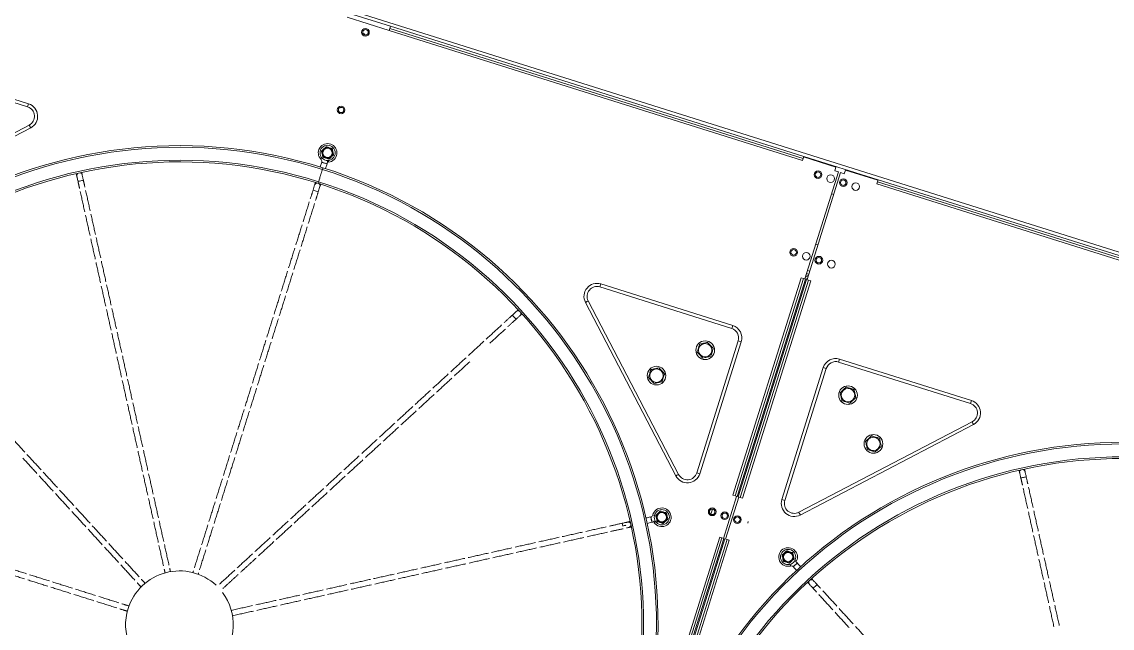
# Model space of a CAD drawing. Header units: metres. Extents: x -17822 to 152406, y -4219 to 19791.
# Drawn here: x 116850.9 to 116950.2, y 6530.3 to 6585.5 of the extents above; entities that cross this region are included whole.
import ezdxf

# ---------------------------------------------------------------- set-up
doc = ezdxf.new("R2010")
doc.units = ezdxf.units.M
doc.header["$LTSCALE"] = 100
doc.header["$MEASUREMENT"] = 0
doc.layers.get('0').update_dxf_attribs({"color": 9, "lineweight": 9})
doc.layers.add('Chiller', color=32, linetype='Continuous', lineweight=9)

# ---------------------------------------------------------------- blocks, each defined once
blk = doc.blocks.new('Chiller')
at = {"layer": 'Chiller', "linetype": 'Continuous'}
for p, q in [((142.038, 194.088), (653.75, 33.229)), ((267.18, 154.015), (270.996, 152.815)), ((267.3, 154.397), (271.116, 153.197)), ((270.996, 152.815), (271.056, 153.006)), ((271.116, 153.197), (271.056, 153.006)), ((271.056, 153.006), (308.691, 141.176)), ((271.116, 153.197), (308.751, 141.366)), ((308.631, 140.985), (270.996, 152.815)), ((226.077, 149.64), (238.083, 145.866)), ((238.168, 146.136), (226.161, 149.91)), ((238.168, 146.136), (238.083, 145.866)), ((238.229, 144.209), (222.449, 135.977)), ((222.58, 135.726), (238.36, 143.958)), ((308.631, 140.985), (308.691, 141.176)), ((308.751, 141.366), (308.691, 141.176)), ((311.692, 140.386), (308.734, 141.315)), ((308.751, 141.366), (315.524, 139.237)), ((264.873, 140.84), (264.734, 140.399)), ((264.866, 139.983), (264.911, 140.126)), ((264.867, 140.822), (265.344, 140.672)), ((264.873, 140.84), (265.35, 140.69)), ((264.928, 140.181), (264.911, 140.126)), ((264.928, 140.181), (264.973, 140.324)), ((265.211, 140.249), (265.35, 140.69)), ((311.692, 140.386), (311.588, 140.055)), ((311.588, 140.055), (311.918, 139.951)), ((312.55, 140.116), (312.447, 139.785)), ((312.55, 140.116), (315.508, 139.186)), ((264.575, 139.058), (264.53, 138.915)), ((264.575, 139.058), (264.62, 139.201)), ((264.633, 139.243), (264.62, 139.201)), ((264.633, 139.243), (264.678, 139.386)), ((264.691, 139.428), (264.678, 139.386)), ((264.691, 139.428), (264.736, 139.571)), ((264.75, 139.613), (264.736, 139.571)), ((264.75, 139.613), (264.795, 139.756)), ((264.808, 139.798), (264.795, 139.756)), ((264.808, 139.798), (264.853, 139.941)), ((264.866, 139.983), (264.853, 139.941)), ((311.918, 139.951), (308.86, 130.221)), ((312.116, 139.889), (309.057, 130.159)), ((312.447, 139.785), (312.116, 139.889)), ((315.404, 138.856), (315.464, 139.046)), ((315.524, 139.237), (315.464, 139.046)), ((315.464, 139.046), (353.098, 127.216)), ((315.524, 139.237), (353.158, 127.407)), ((264.22, 138.763), (264.073, 138.293)), ((264.073, 138.293), (264.55, 138.143)), ((264.55, 138.143), (264.697, 138.613)), ((353.038, 127.025), (315.404, 138.856)), ((311.289, 137.948), (311.486, 137.886)), ((309.849, 133.369), (310.047, 133.307)), ((308.529, 130.325), (302.306, 110.53)), ((308.72, 130.265), (302.497, 110.47)), ((308.911, 130.205), (302.688, 110.41)), ((302.783, 110.38), (309.006, 130.175)), ((302.974, 110.32), (309.197, 130.115)), ((308.529, 130.325), (308.72, 130.265)), ((308.72, 130.265), (308.911, 130.205)), ((309.087, 130.254), (308.89, 130.316)), ((309.132, 130.397), (308.935, 130.459)), ((309.177, 130.54), (308.98, 130.602)), ((309.197, 130.115), (309.006, 130.175)), ((309.01, 130.698), (309.207, 130.636)), ((309.099, 130.984), (309.297, 130.922)), ((309.388, 130.055), (309.197, 130.115)), ((290.282, 129.753), (290.197, 129.483)), ((302.204, 125.709), (290.197, 129.483)), ((302.289, 125.979), (290.282, 129.753)), ((303.165, 110.26), (309.388, 130.055)), ((289.129, 128.209), (297.362, 112.428)), ((288.879, 128.078), (297.111, 112.297)), ((302.289, 125.979), (302.204, 125.709)), ((299.018, 112.574), (302.793, 124.581)), ((299.288, 112.489), (303.062, 124.496)), ((302.793, 124.581), (303.062, 124.496)), ((310.536, 122.146), (306.762, 110.14)), ((310.806, 122.062), (310.536, 122.146)), ((312.019, 122.92), (311.934, 122.65)), ((311.934, 122.65), (323.941, 118.876)), ((324.026, 119.146), (312.019, 122.92)), ((307.032, 110.055), (310.806, 122.062)), ((324.026, 119.146), (323.941, 118.876)), ((324.087, 117.219), (308.306, 108.987)), ((308.437, 108.736), (324.218, 116.969)), ((299.018, 112.574), (299.288, 112.489)), ((302.637, 110.426), (301.437, 106.61)), ((302.835, 110.364), (301.635, 106.548)), ((302.497, 110.47), (302.306, 110.53)), ((302.688, 110.41), (302.497, 110.47)), ((302.974, 110.32), (302.783, 110.38)), ((302.974, 110.32), (303.165, 110.26)), ((300.445, 109.275), (300.298, 108.808)), ((307.032, 110.055), (306.762, 110.14)), ((302.947, 108.232), (302.873, 107.998)), ((303.02, 108.466), (302.947, 108.232)), ((303.702, 108.147), (303.655, 107.995)), ((301.107, 106.714), (287.462, 63.308)), ((301.298, 106.654), (287.653, 63.248)), ((301.489, 106.594), (287.844, 63.188)), ((287.939, 63.158), (301.584, 106.564)), ((288.13, 63.098), (301.775, 106.504)), ((288.321, 63.038), (301.965, 106.444)), ((301.107, 106.714), (301.298, 106.654)), ((301.298, 106.654), (301.489, 106.594)), ((301.775, 106.504), (301.584, 106.564)), ((301.965, 106.444), (301.775, 106.504))]:
    blk.add_line(p, q, dxfattribs=at)
at = {"layer": 'Chiller', "linetype": 'Continuous', "flags": 128}
for points in [[(238.36, 143.958), (238.352, 143.975), (238.34, 143.997), (238.326, 144.024), (238.31, 144.056), (238.291, 144.091), (238.272, 144.129), (238.251, 144.168), (238.229, 144.209)], [(264.804, 141.075), (264.817, 141.088), (264.855, 141.127), (264.912, 141.185), (264.914, 141.187)], [(242.563, 139.571), (242.568, 139.549), (242.576, 139.513), (242.587, 139.464), (242.6, 139.404), (242.615, 139.334), (242.633, 139.257), (242.651, 139.175), (242.67, 139.09)], [(243.158, 139.199), (243.139, 139.194), (243.086, 139.183), (243.007, 139.165), (242.914, 139.144), (242.82, 139.123), (242.741, 139.106), (242.688, 139.094), (242.67, 139.09), (242.67, 139.09)], [(243.158, 139.199), (243.139, 139.283), (243.121, 139.365), (243.103, 139.443), (243.088, 139.512), (243.075, 139.572), (243.064, 139.621), (243.056, 139.657), (243.051, 139.679)], [(288.879, 128.078), (288.895, 128.086), (288.917, 128.098), (288.944, 128.112), (288.976, 128.128), (289.011, 128.147), (289.049, 128.167), (289.089, 128.187), (289.129, 128.209)], [(282.583, 127.252), (282.567, 127.237), (282.54, 127.212), (282.503, 127.178), (282.457, 127.136), (282.405, 127.088), (282.347, 127.035), (282.285, 126.978), (282.221, 126.919)], [(282.559, 126.551), (282.546, 126.565), (282.509, 126.605), (282.454, 126.664), (282.39, 126.735), (282.325, 126.805), (282.27, 126.865), (282.233, 126.905), (282.221, 126.919), (282.221, 126.919)], [(282.559, 126.551), (282.623, 126.609), (282.685, 126.666), (282.743, 126.72), (282.796, 126.768), (282.841, 126.81), (282.878, 126.843), (282.905, 126.868), (282.922, 126.884)], [(324.218, 116.969), (324.209, 116.985), (324.198, 117.007), (324.184, 117.034), (324.167, 117.066), (324.149, 117.101), (324.129, 117.139), (324.109, 117.179), (324.087, 117.219)], [(297.362, 112.428), (297.321, 112.406), (297.281, 112.386), (297.243, 112.366), (297.208, 112.348), (297.177, 112.331), (297.15, 112.317), (297.127, 112.306), (297.111, 112.297)], [(328.421, 112.581), (328.425, 112.559), (328.433, 112.523), (328.444, 112.474), (328.458, 112.414), (328.473, 112.344), (328.49, 112.267), (328.509, 112.185), (328.528, 112.1)], [(329.016, 112.209), (328.997, 112.205), (328.944, 112.193), (328.865, 112.175), (328.772, 112.155), (328.678, 112.134), (328.599, 112.116), (328.546, 112.104), (328.528, 112.1), (328.528, 112.1)], [(329.016, 112.209), (328.997, 112.294), (328.978, 112.376), (328.961, 112.453), (328.946, 112.523), (328.932, 112.583), (328.921, 112.631), (328.913, 112.667), (328.909, 112.689)], [(294.838, 108.565), (294.668, 108.527), (294.504, 108.491), (294.386, 108.465)], [(294.819, 108.561), (294.823, 108.542), (294.835, 108.49), (294.853, 108.41), (294.873, 108.317), (294.894, 108.224), (294.912, 108.144), (294.924, 108.092), (294.928, 108.073)], [(294.838, 108.565), (294.842, 108.547), (294.853, 108.494), (294.871, 108.415), (294.892, 108.321), (294.913, 108.228), (294.93, 108.149), (294.942, 108.096), (294.946, 108.077), (294.946, 108.077)], [(295.007, 108.743), (295.025, 108.738), (295.078, 108.724), (295.156, 108.704), (295.159, 108.703)], [(308.306, 108.987), (308.328, 108.946), (308.348, 108.907), (308.368, 108.869), (308.387, 108.834), (308.403, 108.802), (308.417, 108.775), (308.429, 108.753), (308.437, 108.736)], [(292.713, 108.092), (292.691, 108.087), (292.655, 108.079), (292.606, 108.068), (292.546, 108.055), (292.476, 108.04), (292.399, 108.022), (292.317, 108.004), (292.232, 107.985)], [(292.232, 107.985), (292.236, 107.967), (292.248, 107.914), (292.266, 107.835), (292.286, 107.741)], [(292.413, 107.769), (292.357, 107.757), (292.31, 107.746), (292.278, 107.739), (292.267, 107.737)], [(292.56, 107.802), (292.549, 107.8), (292.517, 107.792), (292.469, 107.782), (292.413, 107.769)], [(292.613, 107.558), (292.654, 107.567), (292.715, 107.58), (292.763, 107.591), (292.799, 107.599), (292.821, 107.604)], [(294.495, 107.977), (294.612, 108.003), (294.777, 108.039), (294.946, 108.077)], [(295.138, 108.036), (295.153, 108.047), (295.198, 108.079), (295.264, 108.126), (295.266, 108.127)], [(307.798, 104.037), (307.812, 104.05), (307.852, 104.087), (307.912, 104.141), (307.982, 104.206), (308.053, 104.271), (308.113, 104.326), (308.152, 104.362), (308.167, 104.375), (308.167, 104.375)], [(307.811, 104.023), (307.825, 104.036), (307.865, 104.073), (307.925, 104.127), (307.995, 104.192), (308.066, 104.257), (308.125, 104.312), (308.165, 104.348), (308.179, 104.361)], [(308.106, 104.562), (308.089, 104.57), (308.039, 104.592), (307.966, 104.626), (307.963, 104.627)], [(308.479, 104.035), (308.398, 104.123), (308.284, 104.247), (308.167, 104.375)], [(307.798, 104.037), (307.916, 103.909), (308.029, 103.785), (308.111, 103.697)], [(309.27, 102.433), (309.286, 102.417), (309.31, 102.39), (309.344, 102.353), (309.386, 102.307), (309.434, 102.255), (309.488, 102.197), (309.544, 102.135), (309.603, 102.071)], [(309.603, 102.071), (309.617, 102.083), (309.657, 102.12), (309.717, 102.175), (309.787, 102.24), (309.858, 102.304), (309.918, 102.359), (309.958, 102.396), (309.972, 102.409), (309.972, 102.409)], [(309.972, 102.409), (309.913, 102.473), (309.856, 102.535), (309.802, 102.593), (309.754, 102.645), (309.713, 102.691), (309.679, 102.728), (309.654, 102.755), (309.639, 102.771)]]:
    blk.add_lwpolyline(points, dxfattribs=at)
at = {"layer": 'Chiller', "linetype": 'Continuous'}
for centre, radius in [((268.848, 152.652), 0.35), ((268.848, 152.652), 0.25), ((266.629, 145.593), 0.35), ((266.629, 145.593), 0.25), ((265.4, 141.681), 0.693), ((265.4, 141.681), 0.477), ((265.4, 141.681), 0.425), ((310.06, 139.697), 0.35), ((310.06, 139.697), 0.25), ((311.205, 139.337), 0.35), ((312.35, 138.977), 0.35), ((312.35, 138.977), 0.25), ((313.494, 138.617), 0.35), ((307.841, 132.637), 0.35), ((307.841, 132.637), 0.25), ((308.986, 132.278), 0.35), ((310.131, 131.918), 0.35), ((310.131, 131.918), 0.25), ((311.275, 131.558), 0.35), ((299.782, 123.728), 0.85), ((299.782, 123.728), 0.612), ((295.349, 121.415), 0.85), ((295.349, 121.415), 0.612), ((312.787, 119.64), 0.85), ((312.787, 119.64), 0.612), ((315.1, 115.207), 0.85), ((315.1, 115.207), 0.612), ((295.83, 108.53), 0.693), ((300.419, 109.027), 0.35), ((300.419, 109.027), 0.25), ((295.83, 108.53), 0.477), ((295.83, 108.53), 0.425), ((301.564, 108.667), 0.35), ((301.564, 108.667), 0.25), ((302.708, 108.307), 0.35), ((302.708, 108.307), 0.25), ((307.333, 104.914), 0.693), ((307.333, 104.914), 0.477), ((307.333, 104.914), 0.425)]:
    blk.add_circle(centre, radius, dxfattribs=at)
for centre, radius, start, end in [((268.508, 152.235), 0.35, 28.9465, 72.54919), ((237.813, 145.007), 1.183, 297.54925, 72.54925), ((237.813, 145.007), 0.9, 297.54925, 72.54925), ((266.588, 146.13), 0.35, 252.54949, 296.15184), ((251.905, 98.752), 43.578, 72.54925, 252.54925), ((251.905, 98.752), 43.428, 72.54925, 252.54925), ((265.4, 141.681), 0.85, 275.51356, 225.51356), ((251.905, 98.752), 42.25, 72.54925, 252.54925), ((264.629, 140.896), 0.25, 342.54925, 45.51356), ((251.905, 98.752), 42.1, 72.54925, 252.54925), ((251.905, 98.752), 43.578, 252.54925, 72.54925), ((251.905, 98.752), 43.428, 252.54925, 72.54925), ((264.629, 140.896), 0.75, 342.54925, 7.07068), ((216.154, 136.147), 49.55, 5.42887, 5.61042), ((251.905, 98.752), 42.25, 252.54925, 72.54925), ((242.803, 139.623), 0.246, 124.71115, 192.34225), ((242.811, 139.625), 0.246, 12.7809, 80.37388), ((251.905, 98.752), 42.1, 252.54925, 72.54925), ((264.456, 138.687), 0.247, 87.14706, 162.19174), ((264.461, 138.686), 0.247, 342.91859, 57.93963), ((289.927, 128.625), 1.183, 72.54925, 207.54925), ((289.927, 128.625), 0.9, 72.54925, 207.54925), ((282.749, 127.07), 0.246, 64.71938, 132.32286), ((282.754, 127.064), 0.246, 312.77661, 20.36701), ((301.934, 124.851), 0.9, 342.54925, 72.54925), ((301.934, 124.851), 1.183, 342.54925, 72.54925), ((311.664, 121.792), 1.183, 72.54925, 162.54925), ((311.664, 121.792), 0.9, 72.54925, 162.54925), ((323.671, 118.017), 0.9, 297.54925, 72.54925), ((323.671, 118.017), 1.183, 297.54925, 72.54925), ((337.763, 71.763), 43.578, 72.54925, 252.54925), ((337.763, 71.763), 43.428, 72.54925, 252.54925), ((337.763, 71.763), 42.25, 72.54925, 252.54925), ((337.763, 71.763), 42.1, 72.54925, 252.54925), ((337.763, 71.763), 43.578, 252.54925, 72.54925), ((337.763, 71.763), 43.428, 252.54925, 72.54925), ((298.16, 112.844), 1.183, 207.54925, 342.54925), ((298.16, 112.844), 0.9, 207.54925, 342.54925), ((328.661, 112.633), 0.246, 124.71115, 192.34225), ((328.668, 112.635), 0.246, 12.7809, 80.37388), ((337.763, 71.763), 42.25, 252.54925, 72.54925), ((337.763, 71.763), 42.1, 252.54925, 72.54925), ((295.83, 108.53), 0.85, 215.51356, 165.51356), ((307.89, 109.785), 1.183, 162.54925, 297.54925), ((307.89, 109.785), 0.9, 162.54925, 297.54925), ((294.765, 108.805), 0.25, 282.54925, 345.51356), ((292.765, 107.85), 0.247, 27.15168, 102.18891), ((292.766, 107.845), 0.247, 282.90103, 357.96039), ((294.765, 108.805), 0.75, 282.54925, 307.06641), ((307.333, 104.914), 0.85, 42.54925, 285.51356), ((307.333, 104.914), 0.85, 335.51356, 42.54925), ((307.627, 103.854), 0.75, 42.54925, 67.06927), ((251.905, 98.752), 4.9, 47.14917, 162.54925), ((248.078, 87.674), 61.707, 15.43275, 15.57852), ((307.627, 103.854), 0.25, 42.54925, 105.51356), ((309.453, 102.599), 0.247, 147.12786, 222.20774), ((309.458, 102.603), 0.247, 42.89048, 117.96594), ((251.905, 98.752), 4.9, 162.54925, 36.71004)]:
    blk.add_arc(centre, radius, start, end, dxfattribs=at)
for points, knots in [([(264.849, 141.854), (264.864, 141.868), (264.906, 141.907), (264.986, 141.98), (265.088, 142.074), (265.188, 142.166), (265.25, 142.223), (265.274, 142.245)], [0, 0, 0, 0, 0.111318, 0.325265, 0.540888, 0.820939, 1, 1, 1, 1]), ([(265.274, 142.245), (265.293, 142.239), (265.348, 142.222), (265.452, 142.189), (265.584, 142.147), (265.714, 142.107), (265.794, 142.082), (265.825, 142.072)], [0, 0, 0, 0, 0.1112877, 0.3252305, 0.5408352, 0.8208977, 1, 1, 1, 1]), ([(265.825, 142.072), (265.827, 142.061), (265.837, 142.02), (265.858, 141.923), (265.893, 141.769), (265.925, 141.625), (265.945, 141.533), (265.95, 141.511), (265.951, 141.508)], [0, 0, 0, 0, 0.061533, 0.243721, 0.500216, 0.869734, 0.981565, 1, 1, 1, 1]), ([(264.974, 141.291), (264.972, 141.301), (264.963, 141.342), (264.941, 141.439), (264.907, 141.594), (264.875, 141.738), (264.854, 141.83), (264.85, 141.851), (264.849, 141.854)], [0, 0, 0, 0, 0.061533, 0.243712, 0.500216, 0.869735, 0.981557, 1, 1, 1, 1]), ([(265.525, 141.118), (265.506, 141.124), (265.451, 141.141), (265.348, 141.173), (265.216, 141.215), (265.086, 141.256), (265.006, 141.281), (264.974, 141.291)], [0, 0, 0, 0, 0.111362, 0.325305, 0.54091, 0.820973, 1, 1, 1, 1]), ([(265.951, 141.508), (265.936, 141.495), (265.893, 141.456), (265.813, 141.382), (265.711, 141.289), (265.611, 141.197), (265.549, 141.14), (265.525, 141.118)], [0, 0, 0, 0, 0.111356, 0.325272, 0.540886, 0.820939, 1, 1, 1, 1]), ([(299.274, 124.281), (299.248, 124.195), (299.183, 123.991), (299.106, 123.744), (299.059, 123.596), (299.049, 123.565)], [0, 0, 0, 0, 0.3636822, 0.8678538, 1, 1, 1, 1]), ([(300.007, 124.444), (299.944, 124.43), (299.815, 124.401), (299.566, 124.346), (299.387, 124.306), (299.274, 124.281)], [0, 0, 0, 0, 0.264862, 0.535466, 1, 1, 1, 1]), ([(300.515, 123.891), (300.471, 123.939), (300.382, 124.036), (300.209, 124.224), (300.085, 124.359), (300.007, 124.444)], [0, 0, 0, 0, 0.264844, 0.535433, 1, 1, 1, 1]), ([(299.049, 123.565), (299.093, 123.517), (299.182, 123.42), (299.355, 123.232), (299.479, 123.097), (299.557, 123.012)], [0, 0, 0, 0, 0.2648624, 0.5354617, 1, 1, 1, 1]), ([(299.557, 123.012), (299.62, 123.026), (299.749, 123.055), (299.998, 123.11), (300.177, 123.15), (300.29, 123.175)], [0, 0, 0, 0, 0.264901, 0.53549, 1, 1, 1, 1]), ([(300.29, 123.175), (300.299, 123.206), (300.346, 123.354), (300.423, 123.601), (300.488, 123.805), (300.515, 123.891)], [0, 0, 0, 0, 0.1321462, 0.6363178, 1, 1, 1, 1]), ([(295.574, 122.131), (295.51, 122.117), (295.382, 122.089), (295.133, 122.033), (294.954, 121.993), (294.841, 121.968)], [0, 0, 0, 0, 0.264847, 0.535435, 1, 1, 1, 1]), ([(296.082, 121.578), (296.038, 121.626), (295.949, 121.723), (295.776, 121.912), (295.652, 122.046), (295.574, 122.131)], [0, 0, 0, 0, 0.264861, 0.535463, 1, 1, 1, 1]), ([(294.841, 121.968), (294.832, 121.938), (294.785, 121.789), (294.707, 121.542), (294.643, 121.338), (294.616, 121.252)], [0, 0, 0, 0, 0.13214, 0.636315, 1, 1, 1, 1]), ([(294.616, 121.252), (294.66, 121.204), (294.749, 121.107), (294.922, 120.919), (295.046, 120.785), (295.124, 120.699)], [0, 0, 0, 0, 0.264901, 0.53549, 1, 1, 1, 1]), ([(295.856, 120.862), (295.883, 120.948), (295.948, 121.153), (296.025, 121.399), (296.072, 121.548), (296.082, 121.578)], [0, 0, 0, 0, 0.363685, 0.86786, 1, 1, 1, 1]), ([(295.124, 120.699), (295.187, 120.714), (295.316, 120.742), (295.565, 120.798), (295.744, 120.837), (295.856, 120.862)], [0, 0, 0, 0, 0.264862, 0.535466, 1, 1, 1, 1]), ([(312.624, 120.372), (312.576, 120.328), (312.479, 120.239), (312.291, 120.067), (312.156, 119.943), (312.071, 119.865)], [0, 0, 0, 0, 0.264855, 0.535471, 1, 1, 1, 1]), ([(313.34, 120.147), (313.309, 120.157), (313.161, 120.204), (312.914, 120.281), (312.71, 120.345), (312.624, 120.372)], [0, 0, 0, 0, 0.1321493, 0.636286, 1, 1, 1, 1]), ([(313.503, 119.415), (313.489, 119.478), (313.46, 119.607), (313.405, 119.856), (313.365, 120.035), (313.34, 120.147)], [0, 0, 0, 0, 0.264884, 0.53546, 1, 1, 1, 1]), ([(312.071, 119.865), (312.085, 119.801), (312.114, 119.673), (312.169, 119.423), (312.209, 119.245), (312.234, 119.132)], [0, 0, 0, 0, 0.2648571, 0.5354742, 1, 1, 1, 1]), ([(312.95, 118.907), (312.998, 118.951), (313.095, 119.04), (313.283, 119.213), (313.418, 119.337), (313.503, 119.415)], [0, 0, 0, 0, 0.2648796, 0.5354574, 1, 1, 1, 1]), ([(312.234, 119.132), (312.32, 119.105), (312.524, 119.041), (312.771, 118.963), (312.919, 118.917), (312.95, 118.907)], [0, 0, 0, 0, 0.363714, 0.867851, 1, 1, 1, 1]), ([(314.937, 115.939), (314.889, 115.895), (314.792, 115.806), (314.603, 115.634), (314.469, 115.51), (314.384, 115.432)], [0, 0, 0, 0, 0.264878, 0.535454, 1, 1, 1, 1]), ([(314.384, 115.432), (314.398, 115.368), (314.426, 115.24), (314.482, 114.99), (314.522, 114.812), (314.547, 114.699)], [0, 0, 0, 0, 0.264878, 0.535454, 1, 1, 1, 1]), ([(315.653, 115.714), (315.567, 115.741), (315.362, 115.805), (315.116, 115.883), (314.967, 115.93), (314.937, 115.939)], [0, 0, 0, 0, 0.363714, 0.867851, 1, 1, 1, 1]), ([(315.816, 114.982), (315.801, 115.045), (315.773, 115.174), (315.717, 115.423), (315.678, 115.601), (315.653, 115.714)], [0, 0, 0, 0, 0.264862, 0.535477, 1, 1, 1, 1]), ([(314.547, 114.699), (314.577, 114.689), (314.726, 114.643), (314.973, 114.565), (315.177, 114.501), (315.263, 114.474)], [0, 0, 0, 0, 0.1321493, 0.636286, 1, 1, 1, 1]), ([(315.263, 114.474), (315.311, 114.518), (315.408, 114.607), (315.596, 114.78), (315.731, 114.903), (315.816, 114.982)], [0, 0, 0, 0, 0.264862, 0.535477, 1, 1, 1, 1]), ([(295.279, 108.703), (295.287, 108.71), (295.318, 108.739), (295.391, 108.806), (295.508, 108.913), (295.616, 109.013), (295.686, 109.077), (295.702, 109.091), (295.704, 109.093)], [0, 0, 0, 0, 0.061533, 0.243712, 0.500216, 0.869734, 0.981565, 1, 1, 1, 1]), ([(295.404, 108.139), (295.4, 108.159), (295.388, 108.215), (295.364, 108.321), (295.334, 108.456), (295.304, 108.589), (295.286, 108.671), (295.279, 108.703)], [0, 0, 0, 0, 0.111318, 0.325274, 0.540888, 0.820939, 1, 1, 1, 1]), ([(295.704, 109.093), (295.723, 109.088), (295.778, 109.07), (295.882, 109.038), (296.014, 108.996), (296.144, 108.955), (296.224, 108.93), (296.255, 108.92)], [0, 0, 0, 0, 0.1112877, 0.3252305, 0.5408352, 0.8208977, 1, 1, 1, 1]), ([(296.381, 108.357), (296.373, 108.35), (296.342, 108.321), (296.268, 108.254), (296.152, 108.147), (296.043, 108.047), (295.974, 107.983), (295.958, 107.968), (295.955, 107.966)], [0, 0, 0, 0, 0.061533, 0.243712, 0.500216, 0.869735, 0.981557, 1, 1, 1, 1]), ([(296.255, 108.92), (296.259, 108.901), (296.272, 108.844), (296.296, 108.739), (296.326, 108.603), (296.355, 108.471), (296.373, 108.389), (296.381, 108.357)], [0, 0, 0, 0, 0.111318, 0.325265, 0.540888, 0.820939, 1, 1, 1, 1]), ([(295.955, 107.966), (295.936, 107.972), (295.881, 107.99), (295.778, 108.022), (295.646, 108.064), (295.516, 108.104), (295.436, 108.13), (295.404, 108.139)], [0, 0, 0, 0, 0.111362, 0.325227, 0.540913, 0.820897, 1, 1, 1, 1]), ([(306.782, 105.087), (306.796, 105.101), (306.839, 105.14), (306.919, 105.213), (307.021, 105.307), (307.121, 105.398), (307.183, 105.455), (307.207, 105.478)], [0, 0, 0, 0, 0.111319, 0.325235, 0.540889, 0.820901, 1, 1, 1, 1]), ([(307.207, 105.478), (307.217, 105.474), (307.258, 105.462), (307.352, 105.432), (307.503, 105.384), (307.644, 105.34), (307.734, 105.312), (307.755, 105.305), (307.758, 105.304)], [0, 0, 0, 0, 0.061496, 0.243656, 0.500221, 0.869749, 0.981504, 1, 1, 1, 1]), ([(307.758, 105.304), (307.762, 105.285), (307.775, 105.229), (307.798, 105.123), (307.828, 104.988), (307.858, 104.855), (307.876, 104.773), (307.883, 104.741)], [0, 0, 0, 0, 0.111319, 0.325226, 0.540849, 0.820901, 1, 1, 1, 1]), ([(306.907, 104.524), (306.903, 104.543), (306.89, 104.599), (306.867, 104.705), (306.837, 104.84), (306.807, 104.973), (306.789, 105.055), (306.782, 105.087)], [0, 0, 0, 0, 0.111318, 0.325274, 0.540888, 0.820939, 1, 1, 1, 1]), ([(307.458, 104.35), (307.448, 104.354), (307.408, 104.366), (307.313, 104.396), (307.162, 104.443), (307.021, 104.488), (306.931, 104.516), (306.91, 104.523), (306.907, 104.524)], [0, 0, 0, 0, 0.0615681, 0.2437281, 0.5002132, 0.8697422, 0.9815728, 1, 1, 1, 1]), ([(307.883, 104.741), (307.869, 104.727), (307.826, 104.688), (307.746, 104.615), (307.644, 104.521), (307.544, 104.429), (307.482, 104.373), (307.458, 104.35)], [0, 0, 0, 0, 0.111356, 0.325272, 0.540886, 0.820939, 1, 1, 1, 1])]:
    blk.add_open_spline(points, degree=3, knots=knots, dxfattribs=at)
for points in [[(242.514, 139.792), (242.563, 139.571)], [(242.67, 139.09), (242.812, 138.449)], [(243.051, 139.679), (243.002, 139.9)], [(243.302, 138.553), (243.158, 139.199)], [(242.876, 138.162), (243.289, 136.307)], [(243.778, 136.412), (243.366, 138.262)], [(264.073, 138.293), (263.825, 137.506)], [(264.291, 138.989), (264.22, 138.763)], [(264.3, 137.35), (264.55, 138.143)], [(264.697, 138.613), (264.768, 138.839)], [(263.735, 137.218), (263.166, 135.409)], [(263.642, 135.256), (264.212, 137.07)], [(244.257, 134.259), (243.843, 136.12)], [(243.355, 136.011), (243.767, 134.158)], [(263.076, 135.122), (262.506, 133.31)], [(262.981, 133.153), (263.55, 134.965)], [(243.831, 133.872), (244.246, 132.011)], [(244.734, 132.119), (244.322, 133.969)], [(262.415, 133.021), (261.846, 131.21)], [(262.323, 131.061), (262.892, 132.871)], [(244.311, 131.717), (244.722, 129.868)], [(245.213, 129.965), (244.799, 131.824)], [(261.758, 130.929), (261.185, 129.109)], [(261.662, 128.958), (262.231, 130.768)], [(244.789, 129.571), (245.2, 127.722)], [(245.692, 127.815), (245.279, 129.671)], [(261.096, 128.824), (260.526, 127.011)], [(261.002, 126.857), (261.573, 128.676)], [(245.267, 127.423), (245.68, 125.565)], [(246.17, 125.665), (245.757, 127.524)], [(282.75, 127.405), (282.583, 127.252)], [(260.436, 126.724), (259.867, 124.915)], [(260.343, 124.761), (260.913, 126.575)], [(282.221, 126.919), (281.469, 126.229)], [(281.809, 125.862), (282.559, 126.551)], [(282.922, 126.884), (283.088, 127.037)], [(245.745, 125.274), (246.157, 123.426)], [(246.648, 123.519), (246.233, 125.384)], [(281.246, 126.025), (279.848, 124.741)], [(280.183, 124.37), (281.584, 125.656)], [(259.778, 124.633), (259.207, 122.815)], [(259.684, 122.664), (260.252, 124.471)], [(279.629, 124.54), (278.229, 123.255)], [(246.223, 123.129), (246.636, 121.272)], [(247.126, 121.372), (246.712, 123.231)], [(259.118, 122.531), (258.549, 120.721)], [(259.022, 120.561), (259.592, 122.374)], [(278.006, 123.05), (276.609, 121.768)], [(276.941, 121.394), (278.344, 122.682)], [(276.392, 121.568), (274.991, 120.283)], [(275.319, 119.905), (276.719, 121.19)], [(246.701, 120.981), (247.113, 119.131)], [(247.604, 119.225), (247.189, 121.089)], [(258.457, 120.428), (257.89, 118.624)], [(258.362, 118.459), (258.932, 120.272)], [(274.764, 120.075), (273.366, 118.791)], [(273.704, 118.422), (275.096, 119.701)], [(247.179, 118.832), (247.591, 116.982)], [(248.083, 117.075), (247.667, 118.941)], [(257.8, 118.339), (257.228, 116.52)], [(257.703, 116.362), (258.272, 118.172)], [(273.15, 118.593), (271.749, 117.307)], [(272.077, 116.929), (273.477, 118.214)], [(247.656, 116.689), (248.069, 114.835)], [(248.56, 114.927), (248.147, 116.787)], [(257.138, 116.234), (256.569, 114.425)], [(271.523, 117.099), (270.128, 115.819)], [(270.457, 115.442), (271.856, 116.726)], [(237.82, 114.467), (236.532, 115.87)], [(257.042, 114.262), (257.612, 116.074)], [(269.903, 115.612), (268.505, 114.329)], [(268.838, 113.956), (270.236, 115.24)], [(239.302, 112.852), (238.017, 114.252)], [(248.134, 114.543), (248.548, 112.681)], [(249.039, 112.779), (248.625, 114.639)], [(237.65, 113.912), (238.934, 112.514)], [(256.48, 114.138), (255.91, 112.328)], [(256.382, 112.16), (256.952, 113.975)], [(268.282, 114.125), (266.882, 112.84)], [(267.216, 112.468), (268.62, 113.756)], [(239.133, 112.296), (240.42, 110.895)], [(240.793, 111.228), (239.51, 112.625)], [(248.611, 112.397), (249.025, 110.541)], [(249.517, 110.63), (249.103, 112.492)], [(266.665, 112.641), (265.263, 111.353)], [(265.597, 110.981), (266.994, 112.264)], [(328.371, 112.802), (328.421, 112.581)], [(328.909, 112.689), (328.859, 112.91)], [(329.159, 111.563), (329.016, 112.209)], [(255.819, 112.036), (255.25, 110.228)], [(255.722, 110.061), (256.292, 111.874)], [(328.528, 112.1), (328.67, 111.46)], [(329.636, 109.422), (329.224, 111.273)], [(240.617, 110.68), (241.902, 109.28)], [(242.287, 109.6), (241, 111.002)], [(249.09, 110.246), (249.504, 108.389)], [(249.996, 108.48), (249.581, 110.344)], [(265.04, 111.148), (263.643, 109.866)], [(263.977, 109.494), (265.371, 110.773)], [(328.734, 111.173), (329.147, 109.317)], [(243.771, 107.983), (242.486, 109.383)], [(255.159, 109.939), (254.591, 108.132)], [(255.063, 107.964), (255.632, 109.776)], [(263.424, 109.665), (262.024, 108.38)], [(262.352, 108.003), (263.749, 109.285)], [(242.109, 109.054), (243.396, 107.653)], [(329.213, 109.021), (329.625, 107.169)], [(330.115, 107.269), (329.701, 109.13)], [(243.593, 107.437), (244.879, 106.037)], [(245.262, 106.359), (243.975, 107.761)], [(249.568, 108.1), (249.981, 106.244)], [(250.472, 106.34), (250.059, 108.194)], [(254.501, 107.845), (253.93, 106.03)], [(254.401, 105.858), (254.971, 107.673)], [(261.8, 108.175), (260.404, 106.893)], [(260.729, 106.513), (262.132, 107.8)], [(290.778, 107.661), (288.924, 107.249)], [(292.232, 107.985), (291.072, 107.727)], [(291.17, 107.237), (292.321, 107.493)], [(292.944, 108.144), (292.713, 108.092)], [(292.821, 107.604), (293.053, 107.656)], [(260.181, 106.689), (258.783, 105.405)], [(259.112, 105.028), (260.512, 106.314)], [(286.487, 106.706), (284.627, 106.292)], [(288.624, 107.182), (286.768, 106.769)], [(286.871, 106.28), (288.738, 106.695)], [(289.02, 106.758), (290.877, 107.171)], [(329.689, 106.882), (330.103, 105.021)], [(330.591, 105.13), (330.18, 106.979)], [(245.086, 105.812), (246.363, 104.42)], [(246.75, 104.738), (245.466, 106.137)], [(250.044, 105.96), (250.458, 104.101)], [(250.952, 104.182), (250.539, 106.04)], [(253.84, 105.743), (253.273, 103.938)], [(253.74, 103.758), (254.312, 105.574)], [(280.035, 105.27), (278.189, 104.859)], [(282.187, 105.749), (280.33, 105.336)], [(280.439, 104.848), (282.291, 105.26)], [(284.328, 106.226), (282.479, 105.814)], [(282.577, 105.324), (284.436, 105.738)], [(284.731, 105.803), (286.581, 106.215)], [(248.238, 103.117), (246.956, 104.513)], [(258.562, 105.203), (257.165, 103.92)], [(257.48, 103.531), (258.887, 104.822)], [(275.749, 104.316), (273.888, 103.902)], [(277.891, 104.793), (276.037, 104.38)], [(276.137, 103.89), (277.998, 104.304)], [(278.283, 104.368), (280.14, 104.781)], [(330.169, 104.727), (330.58, 102.879)], [(331.071, 102.975), (330.657, 104.834)], [(235.997, 103.491), (237.808, 102.922)], [(237.973, 103.394), (236.157, 103.965)], [(240.066, 102.736), (238.258, 103.304)], [(246.568, 104.197), (247.853, 102.797)], [(250.523, 103.812), (250.598, 103.475)], [(251.086, 103.583), (251.019, 103.885)], [(253.184, 103.655), (253.134, 103.496)], [(253.611, 103.346), (253.649, 103.467)], [(256.939, 103.712), (255.546, 102.434)], [(255.855, 102.039), (257.264, 103.332)], [(271.445, 103.358), (269.59, 102.945)], [(273.598, 103.837), (271.739, 103.423)], [(271.836, 102.933), (273.697, 103.347)], [(273.992, 103.413), (275.845, 103.825)], [(238.099, 102.83), (239.91, 102.261)], [(242.168, 102.075), (240.356, 102.645)], [(248.053, 102.579), (248.412, 102.188)], [(248.78, 102.527), (248.444, 102.892)], [(267.153, 102.403), (265.299, 101.99)], [(269.303, 102.881), (267.449, 102.469)], [(267.542, 101.977), (269.402, 102.391)], [(269.696, 102.456), (271.553, 102.87)], [(309.11, 102.608), (309.27, 102.433)], [(309.639, 102.771), (309.478, 102.946)], [(310.282, 102.071), (309.972, 102.409)], [(330.646, 102.582), (331.058, 100.733)], [(331.55, 100.825), (331.136, 102.681)], [(240.198, 102.17), (242.012, 101.6)], [(242.294, 101.512), (244.106, 100.942)], [(244.273, 101.414), (242.456, 101.985)], [(246.374, 100.753), (244.56, 101.323)], [(262.858, 101.447), (261.007, 101.034)], [(265.009, 101.925), (263.154, 101.512)], [(263.253, 101.022), (265.106, 101.435)], [(265.4, 101.5), (267.257, 101.914)], [(309.603, 102.071), (309.915, 101.731)], [(310.116, 101.512), (311.398, 100.115)], [(311.774, 100.445), (310.484, 101.85)], [(244.388, 100.853), (246.2, 100.284)], [(247.311, 100.458), (246.66, 100.663)], [(258.573, 100.493), (256.627, 100.06)], [(260.716, 100.97), (258.865, 100.558)], [(258.942, 100.063), (260.803, 100.477)], [(261.099, 100.543), (262.959, 100.957)], [(331.124, 100.434), (331.538, 98.575)], [(332.028, 98.675), (331.614, 100.534)], [(246.487, 100.193), (247.162, 99.981)], [(256.736, 99.572), (258.653, 99.998)], [(311.603, 99.892), (312.893, 98.487)], [(313.261, 98.825), (311.975, 100.226)], [(314.752, 97.201), (313.467, 98.6)]]:
    blk.add_open_spline(points, degree=1, dxfattribs=at)

msp = doc.modelspace()

# ---------------------------------------------------------------- block references
at = {"color": 2}
msp.add_blockref('Chiller', (116613.334, 6431.896), dxfattribs=at)

doc.saveas('drawing.dxf')
